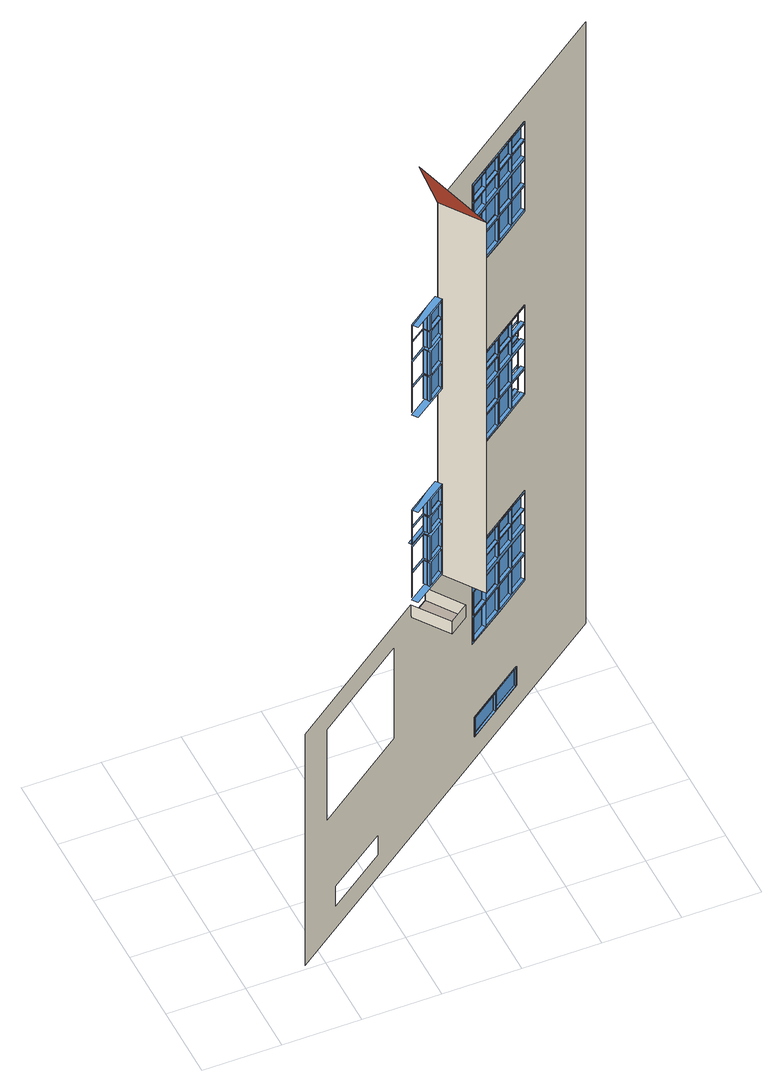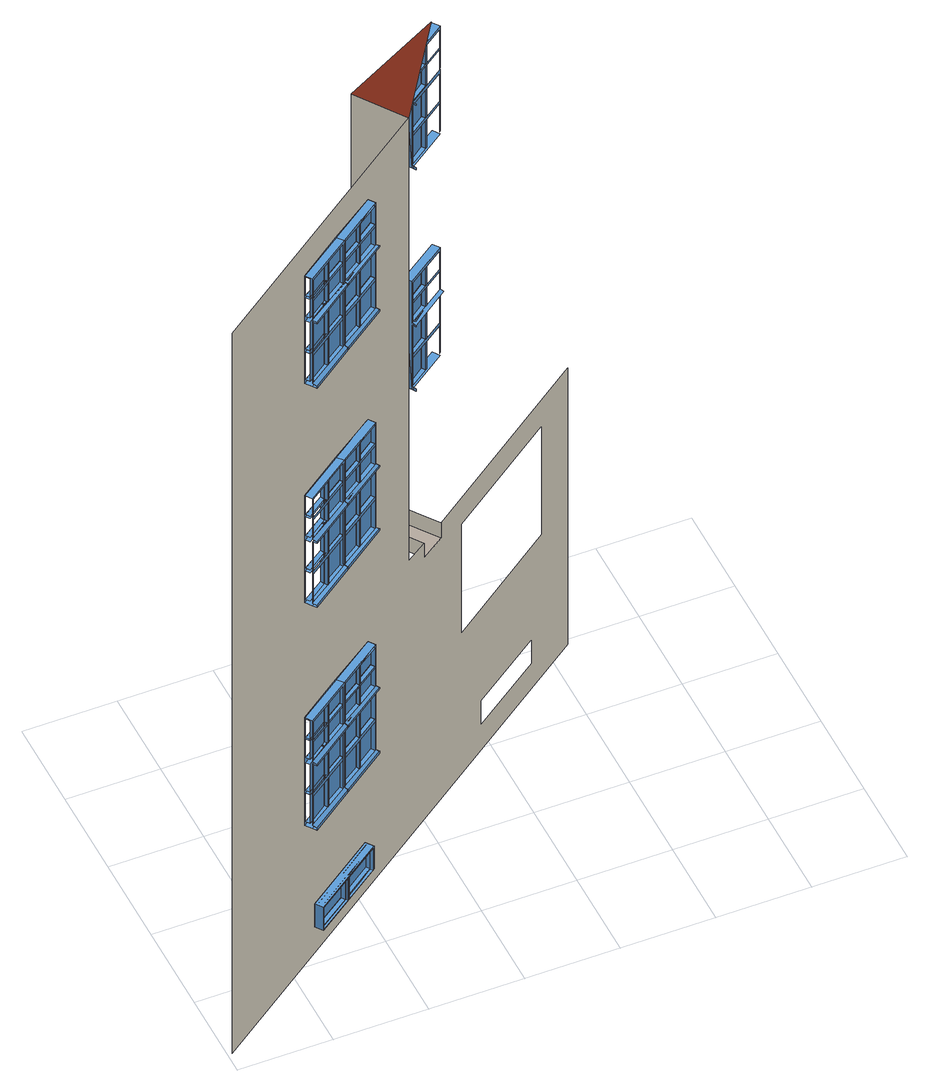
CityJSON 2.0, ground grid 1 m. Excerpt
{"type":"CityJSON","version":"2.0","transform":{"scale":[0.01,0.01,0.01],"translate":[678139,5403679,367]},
"CityObjects":{
"building1":{"type":"Building","attributes":{"measuredHeight":14.04},"geometry":[{"type":"MultiSurface","lod":"3","boundaries":[[[0,1,2,3,4,5,6,7]],[[8,9,10,11,12,13,14,15,16,17,18,19,20,21]],[[22,23,24,25,26,27,28,29,30,31,32,33,34,35]],[[0,1,36,37,4,5,38,39,40,41,42,43,44,45]],[[46,47,48,49,50,51,52,53,54,55,56,57,58,59]],[[35,34,60,61,29,28,62,63]],[[21,20,64,65,15,14,66,67]],[[59,58,68,69,53,52,70,71]],[[45,44,72,73,39,38,74,75]],[[31,61,60,32]],[[76,63,62,77]],[[78,67,66,79]],[[17,65,64,18]],[[55,69,68,56]],[[80,71,70,81]],[[7,75,74,6]],[[41,73,72,42]],[[64,82,83,18]],[[78,84,85,67]],[[76,86,87,63]],[[60,88,89,32]],[[72,90,91,42]],[[7,92,93,75]],[[80,94,95,71]],[[68,96,97,56]],[[98,87,63,62]],[[88,99,61,60]],[[86,100,77,76]],[[101,83,18,17]],[[84,102,79,78]],[[103,85,67,66]],[[82,104,65,64]],[[105,89,32,31]],[[106,95,71,70]],[[96,107,69,68]],[[94,108,81,80]],[[109,91,42,41]],[[92,110,6,7]],[[111,93,75,74]],[[90,112,73,72]],[[113,97,56,55]],[[31,105,99,61]],[[66,103,102,79]],[[17,101,104,65]],[[62,98,100,77]],[[55,113,107,69]],[[74,111,110,6]],[[41,109,112,73]],[[70,106,108,81]],[[105,89,88,99]],[[114,115,116,117]],[[82,85,103,104]],[[11,10,118,119]],[[101,83,82,104]],[[88,87,98,99]],[[113,97,96,107]],[[120,121,122,123]],[[90,93,111,112]],[[37,36,124,125]],[[109,91,90,112]],[[96,95,106,107]],[[100,98,87,86]],[[102,103,85,84]],[[108,106,95,94]],[[110,111,93,92]],[[126,89,88,127]],[[128,87,86,129]],[[130,83,82,131]],[[132,85,84,133]],[[134,97,96,135]],[[136,95,94,137]],[[138,91,90,139]],[[140,93,92,141]],[[142,100,98,143]],[[144,99,105,145]],[[146,104,101,147]],[[148,102,103,149]],[[150,108,106,151]],[[152,107,113,153]],[[154,112,109,155]],[[156,110,111,157]],[[61,99,158,29]],[[30,159,105,31]],[[28,160,98,62]],[[14,161,103,66]],[[79,102,162,13]],[[16,163,101,17]],[[65,104,164,15]],[[77,100,165,27]],[[69,107,166,53]],[[54,167,113,55]],[[52,168,106,70]],[[38,169,111,74]],[[6,110,170,5]],[[40,171,109,41]],[[73,112,172,39]],[[81,108,173,51]],[[158,159,105,99]],[[161,164,104,103]],[[165,160,98,100]],[[164,163,101,104]],[[162,161,103,102]],[[160,158,99,98]],[[166,167,113,107]],[[169,172,112,111]],[[173,168,106,108]],[[172,171,109,112]],[[170,169,111,110]],[[168,166,107,106]],[[174,165,100,142]],[[175,158,99,144]],[[176,164,104,146]],[[177,162,102,148]],[[178,173,108,150]],[[179,166,107,152]],[[180,172,112,154]],[[181,170,110,156]],[[145,105,159,182]],[[143,98,160,183]],[[149,103,161,184]],[[147,101,163,185]],[[153,113,167,186]],[[151,106,168,187]],[[157,111,169,188]],[[155,109,171,189]],[[117,26,190,191]],[[25,12,192,193]],[[123,50,194,195]],[[49,4,3,196]],[[15,164,163,16]],[[13,162,161,14]],[[161,164,15,14]],[[29,158,159,30]],[[160,158,29,28]],[[27,165,160,28]],[[39,172,171,40]],[[5,170,169,38]],[[169,172,39,38]],[[53,166,167,54]],[[168,166,53,52]],[[51,173,168,52]],[[119,117,191,190,26,25,193,192,12,11]],[[125,123,195,194,50,49,196,3,4,37]],[[182,159,158,175]],[[185,163,164,176]],[[183,160,165,174]],[[184,161,162,177]],[[186,167,166,179]],[[189,171,172,180]],[[187,168,173,178]],[[188,169,170,181]],[[119,114,117]],[[125,120,123]],[[197,198,199,200]],[[201,202,203,204,205,206,207,198,197,208,209],[210,211,212,213],[214,215,216,217],[218,219,220,221],[222,223,224,225],[226,227,228,229],[230,231,232,233]],[[198,207,234,199]],[[235,200,199,234]],[[207,206,235,234]],[[204,236,237]],[[205,204,237,238]],[[239,240,241,242,243,244,214]],[[244,243,245,246,247,248,217]],[[249,250,251,252,253,254,213]],[[254,253,255,256,257,258,212]],[[259,260,261,262,263,264,265]],[[264,263,266,267,268,269,270]],[[271,272,273,274]],[[275,276,277,278]],[[277,272,271,278]],[[279,280,281,282]],[[283,284,285,286]],[[285,280,279,286]],[[287,288,289,290]],[[291,292,293,294]],[[293,288,287,294]],[[295,296,297,298]],[[299,300,301,302]],[[301,296,295,302]],[[303,304,305,306]],[[307,308,309,310]],[[309,304,303,310]],[[311,312,313,314]],[[315,316,317,318]],[[317,312,311,318]],[[319,277,276,320]],[[321,273,272,322]],[[323,285,284,324]],[[325,281,280,326]],[[327,293,292,328]],[[329,289,288,330]],[[331,301,300,332]],[[333,297,296,334]],[[335,309,308,336]],[[337,305,304,338]],[[339,317,316,219]],[[340,313,312,341]],[[342,233,232,343]],[[344,345,346,347,348,349]],[[348,349,350,351]],[[352,353,354,355]],[[356,357,276,275]],[[278,277,358,359]],[[360,361,272,271]],[[362,363,284,283]],[[274,273,364,365]],[[286,285,366,367]],[[282,281,368,369]],[[370,371,280,279]],[[372,373,292,291]],[[294,293,374,375]],[[376,377,288,287]],[[378,379,300,299]],[[290,289,380,381]],[[302,301,382,383]],[[298,297,384,385]],[[386,387,296,295]],[[388,389,308,307]],[[310,309,390,391]],[[392,393,304,303]],[[394,395,316,315]],[[306,305,396,397]],[[318,317,398,399]],[[314,313,400,401]],[[402,403,312,311]],[[285,280,371,366]],[[277,272,361,358]],[[276,277,358,357]],[[272,273,364,361]],[[280,281,368,371]],[[284,285,366,363]],[[301,296,387,382]],[[293,288,377,374]],[[292,293,374,373]],[[288,289,380,377]],[[296,297,384,387]],[[300,301,382,379]],[[317,312,403,398]],[[309,304,393,390]],[[308,309,390,389]],[[304,305,396,393]],[[312,313,400,403]],[[316,317,398,395]],[[404,364,273,321]],[[320,276,357,405]],[[322,272,361,406]],[[407,358,277,319]],[[408,366,285,323]],[[324,284,363,409]],[[410,368,281,325]],[[326,280,371,411]],[[412,380,289,329]],[[328,292,373,413]],[[330,288,377,414]],[[415,374,293,327]],[[416,382,301,331]],[[332,300,379,417]],[[418,384,297,333]],[[334,296,387,419]],[[420,396,305,337]],[[336,308,389,421]],[[338,304,393,422]],[[423,390,309,335]],[[424,398,317,339]],[[219,316,395,425]],[[426,400,313,340]],[[341,312,403,427]],[[428,429,246,247]],[[430,431,241,242]],[[432,433,256,257]],[[434,435,251,252]],[[436,437,267,268]],[[438,439,261,262]],[[440,428,247,248]],[[441,430,242,243]],[[442,432,257,258]],[[443,434,252,253]],[[444,436,268,269]],[[445,438,262,263]],[[429,446,447,448,365,274,245,246]],[[431,449,450,451,369,282,240,241]],[[433,452,453,454,381,290,255,256]],[[435,455,456,457,385,298,250,251]],[[437,458,459,460,397,306,266,267]],[[439,461,462,463,401,314,260,261]],[[347,346,464,465]],[[466,467,345,344]],[[365,364,361,360]],[[359,358,357,356]],[[369,368,371,370]],[[367,366,363,362]],[[381,380,377,376]],[[375,374,373,372]],[[385,384,387,386]],[[383,382,379,378]],[[397,396,393,392]],[[391,390,389,388]],[[401,400,403,402]],[[399,398,395,394]],[[344,349,468,469,348,347,465,466]],[[245,243,441,446,447,470,471,472,473,356,275,278,271,274]],[[474,449,450,475,476,477,478,362,283,286,279,282,240,239]],[[255,253,443,452,453,479,480,481,482,372,291,294,287,290]],[[483,455,456,484,485,486,487,378,299,302,295,298,250,249]],[[266,263,445,458,459,488,489,490,491,388,307,310,303,306]],[[492,461,462,493,494,495,496,394,315,318,311,314,260,259]],[[271,278,359,497,471,470,498,360]],[[279,286,367,499,476,475,500,370]],[[287,294,375,501,480,479,502,376]],[[295,302,383,503,485,484,504,386]],[[303,310,391,505,489,488,506,392]],[[311,318,399,507,494,493,508,402]],[[473,497,359,356]],[[478,499,367,362]],[[482,501,375,372]],[[487,503,383,378]],[[491,505,391,388]],[[496,507,399,394]],[[365,360,498,448]],[[369,370,500,451]],[[381,376,502,454]],[[385,386,504,457]],[[397,392,506,460]],[[401,402,508,463]],[[468,509,350,349]],[[469,348,351,510]],[[511,357,356,473]],[[512,361,360,498]],[[513,363,362,478]],[[514,371,370,500]],[[515,373,372,482]],[[516,377,376,502]],[[517,379,378,487]],[[518,387,386,504]],[[519,389,388,491]],[[520,393,392,506]],[[521,395,394,496]],[[522,403,402,508]],[[358,523,497,359]],[[364,524,448,365]],[[368,525,451,369]],[[366,526,499,367]],[[374,527,501,375]],[[380,528,454,381]],[[384,529,457,385]],[[382,530,503,383]],[[390,531,505,391]],[[396,532,460,397]],[[400,533,463,401]],[[398,534,507,399]],[[248,440,535,217]],[[474,239,214,536]],[[258,442,537,212]],[[483,249,213,538]],[[269,444,539,270]],[[492,259,265,540]],[[405,357,358,407]],[[406,361,364,404]],[[409,363,366,408]],[[411,371,368,410]],[[413,373,374,415]],[[414,377,380,412]],[[417,379,382,416]],[[419,387,384,418]],[[421,389,390,423]],[[422,393,396,420]],[[425,395,398,424]],[[427,403,400,426]],[[358,361,512,523]],[[511,357,358,523]],[[524,512,361,364]],[[525,514,371,368]],[[366,371,514,526]],[[513,363,366,526]],[[374,377,516,527]],[[515,373,374,527]],[[528,516,377,380]],[[529,518,387,384]],[[382,387,518,530]],[[517,379,382,530]],[[390,393,520,531]],[[519,389,390,531]],[[532,520,393,396]],[[533,522,403,400]],[[398,403,522,534]],[[521,395,398,534]],[[509,510,351,350]],[[498,512,524,448]],[[473,511,523,497]],[[478,513,526,499]],[[500,514,525,451]],[[502,516,528,454]],[[482,515,527,501]],[[487,517,530,503]],[[504,518,529,457]],[[506,520,532,460]],[[491,519,531,505]],[[496,521,534,507]],[[508,522,533,463]],[[354,353,541,542],[510,351,350,509]],[[355,354,542,543]],[[544,541,353,352]],[[545,523,511,546]],[[547,524,512,548]],[[549,526,513,550]],[[551,525,514,552]],[[553,527,515,554]],[[555,528,516,556]],[[557,530,517,558]],[[559,529,518,560]],[[561,531,519,562]],[[563,532,520,564]],[[565,534,521,566]],[[567,533,522,568]],[[499,526,569,476]],[[448,524,570,447]],[[497,523,571,471]],[[472,572,511,473]],[[470,573,512,498]],[[475,574,514,500]],[[451,525,575,450]],[[477,576,513,478]],[[503,530,577,485]],[[454,528,578,453]],[[501,527,579,480]],[[481,580,515,482]],[[479,581,516,502]],[[484,582,518,504]],[[457,529,583,456]],[[486,584,517,487]],[[507,534,585,494]],[[460,532,586,459]],[[505,531,587,489]],[[490,588,519,491]],[[488,589,520,506]],[[493,590,522,508]],[[463,533,591,462]],[[495,592,521,496]],[[573,571,523,512]],[[571,572,511,523]],[[570,573,512,524]],[[574,569,526,514]],[[569,576,513,526]],[[575,574,514,525]],[[581,579,527,516]],[[579,580,515,527]],[[578,581,516,528]],[[582,577,530,518]],[[577,584,517,530]],[[583,582,518,529]],[[589,587,531,520]],[[587,588,519,531]],[[586,589,520,532]],[[590,585,534,522]],[[585,592,521,534]],[[591,590,522,533]],[[550,513,576,593]],[[546,511,572,594]],[[595,570,524,547]],[[548,512,573,596]],[[597,571,523,545]],[[552,514,574,598]],[[599,575,525,551]],[[600,569,526,549]],[[558,517,584,601]],[[554,515,580,602]],[[603,578,528,555]],[[556,516,581,604]],[[605,579,527,553]],[[560,518,582,606]],[[607,583,529,559]],[[608,577,530,557]],[[566,521,592,609]],[[562,519,588,610]],[[611,586,532,563]],[[564,520,589,612]],[[613,587,531,561]],[[568,522,590,614]],[[615,591,533,567]],[[616,585,534,565]],[[617,342,343,618],[345,467,619,620,621,622,464,346]],[[464,467,466,465]],[[469,510,509,468]],[[622,619,467,464]],[[619,622,623,624]],[[231,618,343,232]],[[233,342,617,230]],[[543,542,541,544]],[[230,233,232,231],[625,626,627,544,352,355,543,628]],[[216,215,536,214,244,217,535],[629,630,631,632],[633,634,635,636],[637,638,639,640],[641,642,643,644],[404,321,322,406],[319,320,405,407],[594,597,545,546],[596,595,547,548],[593,600,549,550],[551,552,598,599],[325,326,411,410],[409,408,323,324],[645,646,647,648],[649,650,651,652],[653,654,655,656],[657,658,659,660]],[[211,210,538,213,254,212,537],[661,662,663,664],[665,666,667,668],[669,670,671,672],[673,674,675,676],[412,329,330,414],[327,328,413,415],[602,605,553,554],[604,603,555,556],[601,608,557,558],[559,560,606,607],[333,334,419,418],[417,416,331,332],[677,678,679,680],[681,682,683,684],[685,686,687,688],[689,690,691,692]],[[221,693,540,265,264,270,539],[694,695,696,697],[698,699,700,701],[702,703,704,705],[706,707,708,709],[420,337,338,422],[335,336,421,423],[610,613,561,562],[612,611,563,564],[609,616,565,566],[567,568,614,615],[340,341,427,426],[425,424,339,219],[710,711,712,713],[714,715,716,717],[718,719,720,721],[722,723,724,725]],[[628,543,544,627]],[[627,726,727,628]],[[728,729,730,731]],[[471,571,572,472]],[[447,570,573,470]],[[573,571,471,470]],[[476,569,576,477]],[[450,575,574,475]],[[574,569,476,475]],[[480,579,580,481]],[[453,578,581,479]],[[581,579,480,479]],[[485,577,584,486]],[[456,583,582,484]],[[582,577,485,484]],[[489,587,588,490]],[[459,586,589,488]],[[589,587,489,488]],[[494,585,592,495]],[[462,591,590,493]],[[590,585,494,493]],[[440,446,429,428]],[[441,449,431,430]],[[442,452,433,432]],[[443,455,435,434]],[[444,458,437,436]],[[445,461,439,438]],[[598,574,575,599]],[[596,573,570,595]],[[594,572,571,597]],[[593,576,569,600]],[[606,582,583,607]],[[604,581,578,603]],[[602,580,579,605]],[[601,584,577,608]],[[614,590,591,615]],[[612,589,586,611]],[[610,588,587,613]],[[609,592,585,616]],[[732,733,734,735]],[[736,733,732,737]],[[738,739,736,737]],[[740,741,742,743]],[[744,745,746,747]],[[746,741,740,747]],[[748,749,750,751]],[[752,749,748,753]],[[754,755,752,753]],[[756,757,758,759]],[[760,761,762,763]],[[762,757,756,763]],[[764,765,766,767]],[[768,765,764,769]],[[770,771,768,769]],[[772,773,774,775]],[[776,777,778,779]],[[778,773,772,779]],[[637,736,739,638]],[[642,734,733,643]],[[649,742,741,650]],[[647,746,745,648]],[[669,752,755,670]],[[674,750,749,675]],[[681,758,757,682]],[[679,762,761,680]],[[702,768,771,703]],[[707,766,765,708]],[[714,774,773,715]],[[712,778,777,713]],[[780,781,739,738]],[[782,783,733,732]],[[784,785,745,744]],[[786,787,741,740]],[[788,789,755,754]],[[790,791,749,748]],[[792,793,761,760]],[[794,795,757,756]],[[796,797,771,770]],[[798,799,765,764]],[[800,801,777,776]],[[802,803,773,772]],[[737,736,804,805]],[[735,734,806,807]],[[747,746,808,809]],[[743,742,810,811]],[[753,752,812,813]],[[751,750,814,815]],[[763,762,816,817]],[[759,758,818,819]],[[769,768,820,821]],[[767,766,822,823]],[[779,778,824,825]],[[775,774,826,827]],[[828,620,619,624]],[[623,622,621,829]],[[739,736,804,781]],[[736,733,783,804]],[[733,734,806,783]],[[746,741,787,808]],[[741,742,810,787]],[[745,746,808,785]],[[755,752,812,789]],[[752,749,791,812]],[[749,750,814,791]],[[762,757,795,816]],[[757,758,818,795]],[[761,762,816,793]],[[771,768,820,797]],[[768,765,799,820]],[[765,766,822,799]],[[778,773,803,824]],[[773,774,826,803]],[[777,778,824,801]],[[829,828,624,623],[830,831,728,731]],[[638,739,781,639]],[[643,733,783,644]],[[648,745,785,645]],[[650,741,787,651]],[[670,755,789,671]],[[675,749,791,676]],[[680,761,793,677]],[[682,757,795,683]],[[703,771,797,704]],[[708,765,799,709]],[[713,777,801,710]],[[715,773,803,716]],[[641,806,734,642]],[[640,804,736,637]],[[646,808,746,647]],[[652,810,742,649]],[[673,814,750,674]],[[672,812,752,669]],[[678,816,762,679]],[[684,818,758,681]],[[706,822,766,707]],[[705,820,768,702]],[[711,824,778,712]],[[717,826,774,714]],[[832,830,731,730]],[[831,833,729,728]],[[726,834,835,727],[833,729,730,832]],[[729,730,832,833]],[[626,834,726,627]],[[628,727,835,625]],[[836,429,428,837]],[[838,431,430,839]],[[840,433,432,841]],[[842,435,434,843]],[[844,437,436,845]],[[846,439,438,847]],[[839,430,441,848]],[[837,428,440,849]],[[843,434,443,850]],[[841,432,442,851]],[[847,438,445,852]],[[845,436,444,853]],[[735,446,429,836,854,855,856,807]],[[743,449,431,838,857,858,859,811]],[[751,452,433,840,860,861,862,815]],[[759,455,435,842,863,864,865,819]],[[767,458,437,844,866,867,868,823]],[[775,461,439,846,869,870,871,827]],[[807,806,783,782]],[[805,804,781,780]],[[811,810,787,786]],[[809,808,785,784]],[[815,814,791,790]],[[813,812,789,788]],[[819,818,795,794]],[[817,816,793,792]],[[823,822,799,798]],[[821,820,797,796]],[[827,826,803,802]],[[825,824,801,800]],[[807,782,872,856]],[[873,874,805,780]],[[811,786,875,859]],[[876,877,809,784]],[[815,790,878,862]],[[879,880,813,788]],[[819,794,881,865]],[[882,883,817,792]],[[823,798,884,868]],[[885,886,821,796]],[[827,802,887,871]],[[888,889,825,800]],[[732,737,805,874,890,891,872,782]],[[740,747,809,877,892,893,875,786]],[[748,753,813,880,894,895,878,790]],[[756,763,817,883,896,897,881,794]],[[764,769,821,886,898,899,884,798]],[[772,779,825,889,900,901,887,802]],[[735,446,441,848,854,855,891,890,902,873,780,738,737,732]],[[743,449,474,903,857,858,893,892,904,876,784,744,747,740]],[[751,452,443,850,860,861,895,894,905,879,788,754,753,748]],[[759,455,483,906,863,864,897,896,907,882,792,760,763,756]],[[767,458,445,852,866,867,899,898,908,885,796,770,769,764]],[[775,461,492,909,869,870,901,900,910,888,800,776,779,772]],[[911,781,780,873]],[[804,912,874,805]],[[806,913,856,807]],[[914,783,782,872]],[[915,785,784,876]],[[810,916,859,811]],[[917,787,786,875]],[[808,918,877,809]],[[919,789,788,879]],[[812,920,880,813]],[[814,921,862,815]],[[922,791,790,878]],[[923,793,792,882]],[[818,924,865,819]],[[925,795,794,881]],[[816,926,883,817]],[[927,797,796,885]],[[820,928,886,821]],[[822,929,868,823]],[[930,799,798,884]],[[931,801,800,888]],[[826,932,871,827]],[[933,803,802,887]],[[824,934,889,825]],[[639,781,804,640]],[[644,783,806,641]],[[645,785,808,646]],[[651,787,810,652]],[[671,789,812,672]],[[676,791,814,673]],[[677,793,816,678]],[[683,795,818,684]],[[704,797,820,705]],[[709,799,822,706]],[[710,801,824,711]],[[716,803,826,717]],[[913,914,783,806]],[[916,917,787,810]],[[921,922,791,814]],[[924,925,795,818]],[[929,930,799,822]],[[932,933,803,826]],[[804,783,914,912]],[[911,781,804,912]],[[216,535,440,849]],[[808,787,917,918]],[[903,474,536,215]],[[915,785,808,918]],[[812,791,922,920]],[[919,789,812,920]],[[211,537,442,851]],[[816,795,925,926]],[[906,483,538,210]],[[923,793,816,926]],[[820,799,930,928]],[[927,797,820,928]],[[221,539,444,853]],[[824,803,933,934]],[[909,492,540,693]],[[931,801,824,934]],[[872,914,913,856]],[[873,911,912,874]],[[875,917,916,859]],[[876,915,918,877]],[[878,922,921,862]],[[879,919,920,880]],[[881,925,924,865]],[[882,923,926,883]],[[884,930,929,868]],[[885,927,928,886]],[[887,933,932,871]],[[888,931,934,889]],[[635,912,911,636]],[[631,913,914,632]],[[659,918,915,660]],[[653,916,917,654]],[[667,920,919,668]],[[663,921,922,664]],[[691,926,923,692]],[[685,924,925,686]],[[700,928,927,701]],[[696,929,930,697]],[[724,934,931,725]],[[718,932,933,719]],[[833,831,830,832]],[[625,835,834,626]],[[618,231,230,617]],[[935,936,912,914]],[[936,937,911,912]],[[938,939,918,917]],[[940,935,914,913]],[[939,941,915,918]],[[942,938,917,916]],[[943,944,920,922]],[[944,945,919,920]],[[946,947,926,925]],[[948,943,922,921]],[[947,949,923,926]],[[950,946,925,924]],[[636,911,937,633]],[[634,936,912,635]],[[632,914,935,629]],[[630,940,913,631]],[[660,915,941,657]],[[656,942,916,653]],[[654,917,938,655]],[[658,939,918,659]],[[668,919,945,665]],[[666,944,920,667]],[[664,922,943,661]],[[662,948,921,663]],[[692,923,949,689]],[[688,950,924,685]],[[686,925,946,687]],[[690,947,926,691]],[[701,927,951,698]],[[699,952,928,700]],[[697,930,953,694]],[[695,954,929,696]],[[725,931,955,722]],[[721,956,932,718]],[[719,933,957,720]],[[723,958,934,724]]],"semantics":{"surfaces":[{"type":"Window","frameMaterialClass":"Wood","frameMaterialName":"PaintedWood","frameMaterialUncertainty":"0.3","paneMaterialClass":"Glass","_cityeditor_layer":"Unclassified.LoD3"},{"type":"WallSurface","klumMaterialClass":"Plaster","klumMaterialIndex":"I202","materialUncertainty":"0.3"},{"type":"OuterCeilingSurface","klumMaterialClass":"Plaster","klumMaterialIndex":"I202","materialUncertainty":"0.3"},{"type":"RoofSurface","klumMaterialClass":"Ceramic","klumMaterialIndex":"D201","materialUncertainty":"0.3"}],"values":[0,0,0,0,0,0,0,0,0,0,0,0,0,0,0,0,0,0,0,0,0,0,0,0,0,0,0,0,0,0,0,0,0,0,0,0,0,0,0,0,0,0,0,0,0,0,0,0,0,0,0,0,0,0,0,0,0,0,0,0,0,0,0,0,0,0,0,0,0,0,0,0,0,0,0,0,0,0,0,0,0,0,0,0,0,0,0,0,0,0,0,0,0,0,0,0,0,0,0,0,0,0,0,0,0,0,0,0,0,0,0,0,0,0,0,0,0,0,0,0,0,0,0,0,0,0,0,0,0,0,0,0,0,0,0,0,0,0,0,0,0,0,0,0,0,0,0,0,0,0,0,0,0,1,1,2,1,1,3,1,0,0,0,0,0,0,0,0,0,0,0,0,0,0,0,0,0,0,0,0,0,0,0,0,0,0,0,0,0,0,0,0,0,0,0,0,0,0,0,0,0,0,0,0,0,0,0,0,0,0,0,0,0,0,0,0,0,0,0,0,0,0,0,0,0,0,0,0,0,0,0,0,0,0,0,0,0,0,0,0,0,0,0,0,0,0,0,0,0,0,0,0,0,0,0,0,0,0,0,0,0,0,0,0,0,0,0,0,0,0,0,0,0,0,0,0,0,0,0,0,0,0,0,0,0,0,0,0,0,0,0,0,0,0,0,0,0,0,0,0,0,0,0,0,0,0,0,0,0,0,0,0,0,0,0,0,0,0,0,0,0,0,0,0,0,0,0,0,0,0,0,0,0,0,0,0,0,0,0,0,0,0,0,0,0,0,0,0,0,0,0,0,0,0,0,0,0,0,0,0,0,0,0,0,0,0,0,0,0,0,0,0,0,0,0,0,0,0,0,0,0,0,0,0,0,0,0,0,0,0,0,0,0,0,0,0,0,0,0,0,0,0,0,0,0,0,0,0,0,0,0,0,0,0,0,0,0,0,0,0,0,0,0,0,0,0,0,0,0,0,0,0,0,0,0,0,0,0,0,0,0,0,0,0,0,0,0,0,0,0,0,0,0,0,0,0,0,0,0,0,0,0,0,0,0,0,0,0,0,0,0,0,0,0,0,0,0,0,0,0,0,0,0,0,0,0,0,0,0,0,0,0,0,0,0,0,0,0,0,0,0,0,0,0,0,0,0,0,0,0,0,0,0,0,0,0,0,0,0,0,0,0,0,0,0,0,0,0,0,0,0,0,0,0,0,0,0,0,0,0,0,0,0,0,0,0,0,0,0,0,0,0,0,0,0,0,0,0,0,0,0,0,0,0,0,0,0,0,0,0,0,0,0,0,0,0,0,0,0,0,0,0,0,0,0,0,0,0,0,0,0,0,0,0,0,0,0,0,0,0,0,0,0,0,0,0,0,0,0,0,0,0,0,0,0,0,0,0,0,0,0,0,0,0,0,0,0,0,0,0,0,0,0,0,0,0,0,0,0,0,0,0,0,0,0,0,0,0,0,0,0,0,0,0,0,0,0,0,0,0,0,0,0,0,0,0,0,0,0,0,0,0,0,0,0,0,0,0,0,0,0,0,0,0,0,0,0,0,0,0,0,0,0,0,0,0,0,0,0,0,0,0,0,0,0,0,0,0,0,0,0,0,0,0,0,0,0,0,0,0,0,0,0,0,0,0,0,0,0,0,0,0,0,0,0,0,0,0,0,0,0,0,0,0,0,0,0,0,0,0,0,0,0,0,0,0,0,0,0,0,0,0,0,0,0,0,0,0,0,0,0,0,0,0,0,0,0,0,0,0,0,0,0,0,0,0,0,0,0,0,0,0,0,0,0,0,0,0,0,0,0,0,0,0,0,0,0,0,0,0,0,0]}}]}
},
"vertices":[
[230,48,606],[229,47,606],[227,51,606],[270,82,606],[272,78,606],[271,77,606],[251,63,606],[250,62,606],[230,48,904],[229,47,904],[229,47,960],[272,78,960],[272,78,904],[271,77,904],[271,77,930],[271,77,932],[271,77,957],[251,63,957],[250,62,957],[230,48,957],[230,48,932],[230,48,930],[230,48,819],[229,47,819],[229,47,902],[272,78,902],[272,78,819],[271,77,819],[271,77,857],[271,77,860],[271,77,898],[251,63,898],[250,62,898],[230,48,898],[230,48,860],[230,48,857],[229,47,662],[272,78,662],[271,77,631],[271,77,634],[271,77,659],[251,63,659],[250,62,659],[230,48,659],[230,48,634],[230,48,631],[230,48,521],[229,47,521],[229,47,604],[272,78,604],[272,78,521],[271,77,521],[271,77,558],[271,77,562],[271,77,600],[251,63,600],[250,62,600],[230,48,600],[230,48,562],[230,48,558],[250,62,860],[251,63,860],[251,63,857],[250,62,857],[250,62,932],[251,63,932],[251,63,930],[250,62,930],[250,62,562],[251,63,562],[251,63,558],[250,62,558],[250,62,634],[251,63,634],[251,63,631],[250,62,631],[250,62,819],[251,63,819],[250,62,904],[251,63,904],[250,62,521],[251,63,521],[253,58,932],[253,58,957],[253,58,904],[253,58,930],[253,58,819],[253,58,857],[253,58,860],[253,58,898],[253,58,634],[253,58,659],[253,58,606],[253,58,631],[253,58,521],[253,58,558],[253,58,562],[253,58,600],[254,59,857],[254,59,860],[254,59,819],[254,59,957],[254,59,904],[254,59,930],[254,59,932],[254,59,898],[254,59,558],[254,59,562],[254,59,521],[254,59,659],[254,59,606],[254,59,631],[254,59,634],[254,59,600],[278,71,815],[234,40,815],[229,47,815],[272,78,815],[234,40,960],[278,71,960],[278,71,517],[234,40,517],[229,47,517],[272,78,517],[234,40,662],[278,71,662],[255,55,898],[255,55,860],[255,55,857],[255,55,819],[255,55,957],[255,55,932],[255,55,930],[255,55,904],[255,55,600],[255,55,562],[255,55,558],[255,55,521],[255,55,659],[255,55,634],[255,55,631],[255,55,606],[257,56,819],[257,56,857],[257,56,860],[257,56,898],[257,56,932],[257,56,957],[257,56,904],[257,56,930],[257,56,521],[257,56,558],[257,56,562],[257,56,600],[257,56,634],[257,56,659],[257,56,606],[257,56,631],[274,74,860],[274,74,898],[274,74,857],[274,74,930],[274,74,904],[274,74,957],[274,74,932],[274,74,819],[274,74,562],[274,74,600],[274,74,558],[274,74,631],[274,74,606],[274,74,659],[274,74,634],[274,74,521],[276,70,819],[276,70,860],[276,70,932],[276,70,904],[276,70,521],[276,70,562],[276,70,634],[276,70,606],[276,70,898],[276,70,857],[276,70,930],[276,70,957],[276,70,600],[276,70,558],[276,70,631],[276,70,659],[270,82,818],[270,82,815],[270,82,904],[270,82,902],[270,82,520],[270,82,517],[270,82,604],[273,147,400],[273,147,380],[305,103,380],[305,103,400],[77,6,28],[595,377,28],[595,377,997],[322,181,997],[322,181,400],[299,165,400],[299,165,380],[77,6,400],[77,6,380],[483,297,361],[483,297,216],[386,228,216],[386,228,361],[386,228,956],[483,297,956],[483,297,811],[386,228,811],[388,228,516],[388,228,658],[483,297,658],[483,297,516],[211,102,63],[134,47,63],[134,47,94],[211,102,94],[241,124,364],[241,124,219],[118,35,219],[118,35,364],[468,286,94],[468,286,63],[390,230,63],[390,230,94],[330,121,380],[330,121,400],[288,157,1090],[359,129,997],[359,129,400],[381,235,956],[381,235,900],[378,238,900],[378,238,898],[381,235,898],[386,228,898],[381,235,815],[378,238,814],[378,238,811],[381,235,811],[381,235,361],[381,235,306],[378,238,305],[378,238,303],[381,235,303],[386,228,303],[381,235,220],[378,238,219],[378,238,216],[381,235,216],[381,235,660],[381,235,605],[378,238,604],[378,238,602],[381,235,602],[386,228,602],[386,228,660],[381,235,519],[378,238,519],[378,238,516],[381,235,516],[386,228,516],[382,236,852],[385,232,852],[385,232,815],[382,236,815],[382,236,894],[385,232,894],[385,232,856],[382,236,856],[382,236,925],[385,232,925],[385,232,900],[382,236,900],[382,236,953],[385,232,953],[385,232,928],[382,236,928],[382,236,258],[385,232,258],[385,232,220],[382,236,220],[382,236,299],[385,232,299],[385,232,262],[382,236,262],[382,236,331],[385,232,331],[385,232,306],[382,236,306],[382,236,358],[385,232,358],[385,232,333],[382,236,333],[382,236,557],[385,232,557],[385,232,519],[382,236,519],[382,236,599],[385,232,599],[385,232,561],[382,236,561],[382,236,630],[385,232,630],[385,232,605],[382,236,605],[382,236,658],[385,232,658],[385,232,633],[382,236,633],[388,228,856],[388,228,894],[388,228,815],[388,228,852],[388,228,928],[388,228,953],[388,228,900],[388,228,925],[388,228,262],[388,228,299],[388,228,220],[388,228,258],[388,228,333],[388,228,358],[388,228,306],[388,228,331],[388,228,561],[388,228,599],[388,228,519],[388,228,557],[388,228,633],[388,228,605],[388,228,630],[384,238,94],[384,238,63],[388,238,93],[386,240,93],[386,240,64],[388,238,64],[388,238,65],[388,238,91],[391,234,91],[391,234,65],[391,231,64],[390,233,64],[390,233,93],[391,231,93],[405,252,894],[407,248,894],[407,248,856],[405,252,856],[405,252,852],[407,248,852],[405,252,953],[407,248,953],[407,248,815],[405,252,815],[407,248,928],[405,252,928],[407,248,900],[405,252,900],[405,252,925],[407,248,925],[405,252,299],[407,248,299],[407,248,262],[405,252,262],[405,252,258],[407,248,258],[405,252,358],[407,248,358],[407,248,220],[405,252,220],[407,248,333],[405,252,333],[407,248,306],[405,252,306],[405,252,331],[407,248,331],[405,252,599],[407,248,599],[407,248,561],[405,252,561],[405,252,557],[407,248,557],[405,252,658],[407,248,658],[407,248,519],[405,252,519],[407,248,633],[405,252,633],[407,248,605],[405,252,605],[405,252,630],[407,248,630],[410,244,815],[410,244,894],[410,244,852],[410,244,856],[410,244,928],[410,244,953],[410,244,900],[410,244,925],[410,244,220],[410,244,299],[410,244,258],[410,244,262],[410,244,333],[410,244,358],[410,244,306],[410,244,331],[410,244,519],[410,244,599],[410,244,557],[410,244,561],[410,244,633],[410,244,658],[410,244,605],[410,244,630],[427,273,811],[427,273,814],[427,273,898],[427,273,900],[427,273,216],[427,273,219],[427,273,303],[427,273,305],[427,273,516],[427,273,519],[427,273,602],[427,273,604],[429,269,811],[429,269,898],[429,269,216],[429,269,303],[429,269,516],[429,269,602],[429,269,815],[428,268,815],[406,253,815],[429,269,900],[428,268,900],[406,253,900],[429,269,220],[428,268,220],[406,253,220],[429,269,306],[428,268,306],[406,253,306],[429,269,519],[428,268,519],[406,253,519],[429,269,605],[428,268,605],[406,253,605],[423,266,64],[424,264,64],[424,264,93],[423,266,93],[423,263,91],[423,263,65],[428,268,852],[428,268,856],[428,268,894],[406,253,894],[429,269,956],[428,268,925],[428,268,928],[428,268,953],[406,253,953],[428,268,258],[428,268,262],[428,268,299],[406,253,299],[429,269,361],[428,268,331],[428,268,333],[428,268,358],[406,253,358],[428,268,557],[428,268,561],[428,268,599],[406,253,599],[429,269,660],[428,268,630],[428,268,633],[428,268,658],[406,253,658],[406,253,856],[406,253,852],[406,253,928],[406,253,925],[406,253,262],[406,253,258],[406,253,333],[406,253,331],[406,253,561],[406,253,557],[406,253,633],[406,253,630],[426,259,91],[426,259,65],[408,249,894],[408,249,852],[408,249,953],[408,249,925],[408,249,299],[408,249,258],[408,249,358],[408,249,331],[408,249,599],[408,249,557],[408,249,658],[408,249,630],[408,249,856],[408,249,815],[408,249,900],[408,249,928],[408,249,262],[408,249,220],[408,249,306],[408,249,333],[408,249,561],[408,249,519],[408,249,605],[408,249,633],[435,262,811],[435,262,956],[435,262,216],[435,262,361],[435,262,516],[435,262,660],[427,260,64],[427,260,93],[429,258,93],[429,258,64],[411,245,856],[411,245,894],[411,245,815],[411,245,852],[411,245,928],[411,245,953],[411,245,900],[411,245,925],[411,245,262],[411,245,299],[411,245,220],[411,245,258],[411,245,333],[411,245,358],[411,245,306],[411,245,331],[411,245,561],[411,245,599],[411,245,519],[411,245,557],[411,245,633],[411,245,658],[411,245,605],[411,245,630],[431,265,928],[431,265,815],[431,265,856],[431,265,894],[431,265,852],[431,265,925],[431,265,900],[431,265,953],[431,265,333],[431,265,220],[431,265,262],[431,265,299],[431,265,258],[431,265,331],[431,265,306],[431,265,358],[431,265,633],[431,265,519],[431,265,561],[431,265,599],[431,265,557],[431,265,630],[431,265,605],[431,265,658],[433,261,953],[433,261,894],[433,261,815],[433,261,852],[433,261,856],[433,261,925],[433,261,900],[433,261,928],[433,261,358],[433,261,299],[433,261,220],[433,261,258],[433,261,262],[433,261,331],[433,261,306],[433,261,333],[433,261,658],[433,261,599],[433,261,519],[433,261,557],[433,261,561],[433,261,630],[433,261,605],[433,261,633],[462,294,94],[462,294,63],[424,267,93],[461,293,93],[461,293,64],[424,267,64],[426,265,64],[426,265,93],[466,285,93],[466,285,64],[430,259,64],[430,259,93],[482,296,852],[482,296,815],[459,280,815],[459,280,852],[482,296,894],[482,296,856],[459,280,856],[459,280,894],[436,263,856],[436,263,894],[458,279,894],[458,279,856],[458,279,815],[436,263,815],[436,263,852],[458,279,852],[458,279,953],[458,279,928],[436,263,928],[436,263,953],[436,263,900],[436,263,925],[458,279,925],[458,279,900],[459,280,900],[459,280,925],[482,296,925],[482,296,900],[482,296,953],[482,296,928],[459,280,928],[459,280,953],[482,296,258],[482,296,220],[459,280,220],[459,280,258],[482,296,299],[482,296,262],[459,280,262],[459,280,299],[436,263,262],[436,263,299],[458,279,299],[458,279,262],[458,279,220],[436,263,220],[436,263,258],[458,279,258],[458,279,358],[458,279,333],[436,263,333],[436,263,358],[436,263,306],[436,263,331],[458,279,331],[458,279,306],[459,280,306],[459,280,331],[482,296,331],[482,296,306],[482,296,358],[482,296,333],[459,280,333],[459,280,358],[483,297,660],[482,296,557],[482,296,519],[459,280,519],[459,280,557],[482,296,599],[482,296,561],[459,280,561],[459,280,599],[436,263,561],[436,263,599],[458,279,599],[458,279,561],[458,279,519],[436,263,519],[436,263,557],[458,279,557],[458,279,658],[458,279,633],[436,263,633],[436,263,658],[436,263,605],[436,263,630],[458,279,630],[458,279,605],[459,280,605],[459,280,630],[482,296,630],[482,296,605],[482,296,658],[482,296,633],[459,280,633],[459,280,658],[428,261,64],[428,261,93],[427,266,65],[430,262,65],[430,262,91],[427,266,91],[431,270,852],[433,267,852],[433,267,815],[431,270,815],[433,267,856],[431,270,856],[431,270,894],[433,267,894],[431,270,925],[433,267,925],[433,267,900],[431,270,900],[431,270,953],[433,267,953],[433,267,928],[431,270,928],[431,270,258],[433,267,258],[433,267,220],[431,270,220],[433,267,262],[431,270,262],[431,270,299],[433,267,299],[431,270,331],[433,267,331],[433,267,306],[431,270,306],[431,270,358],[433,267,358],[433,267,333],[431,270,333],[431,270,557],[433,267,557],[433,267,519],[431,270,519],[433,267,561],[431,270,561],[431,270,599],[433,267,599],[431,270,630],[433,267,630],[433,267,605],[431,270,605],[431,270,658],[433,267,658],[433,267,633],[431,270,633],[453,286,894],[456,283,894],[453,286,852],[456,283,852],[453,286,953],[456,283,953],[453,286,925],[456,283,925],[453,286,299],[456,283,299],[453,286,258],[456,283,258],[453,286,358],[456,283,358],[453,286,331],[456,283,331],[453,286,599],[456,283,599],[453,286,557],[456,283,557],[453,286,658],[456,283,658],[453,286,630],[456,283,630],[456,283,856],[453,286,856],[456,283,815],[453,286,815],[456,283,928],[453,286,928],[456,283,900],[453,286,900],[456,283,262],[453,286,262],[456,283,220],[453,286,220],[456,283,333],[453,286,333],[456,283,306],[453,286,306],[456,283,561],[453,286,561],[456,283,519],[453,286,519],[456,283,633],[453,286,633],[456,283,605],[453,286,605],[462,291,93],[462,291,64],[461,290,91],[461,290,65],[464,286,91],[464,286,65],[465,287,64],[465,287,93],[475,308,814],[475,308,811],[475,308,900],[475,308,898],[475,308,219],[475,308,216],[475,308,305],[475,308,303],[475,308,519],[475,308,516],[475,308,604],[475,308,602],[478,304,898],[478,304,811],[478,304,303],[478,304,216],[478,304,602],[478,304,516],[478,304,815],[477,303,815],[454,287,815],[478,304,900],[477,303,900],[454,287,900],[478,304,220],[477,303,220],[454,287,220],[478,304,306],[477,303,306],[454,287,306],[478,304,519],[477,303,519],[454,287,519],[478,304,605],[477,303,605],[454,287,605],[454,287,852],[454,287,894],[454,287,856],[454,287,925],[454,287,953],[454,287,928],[454,287,258],[454,287,299],[454,287,262],[454,287,331],[454,287,358],[454,287,333],[454,287,557],[454,287,599],[454,287,561],[454,287,630],[454,287,658],[454,287,633],[477,303,856],[477,303,852],[477,303,928],[477,303,925],[477,303,262],[477,303,258],[477,303,333],[477,303,331],[477,303,561],[477,303,557],[477,303,633],[477,303,630],[477,303,894],[478,304,956],[477,303,953],[477,303,299],[478,304,361],[477,303,358],[477,303,599],[478,304,660],[477,303,658],[457,284,894],[457,284,856],[457,284,815],[457,284,852],[457,284,953],[457,284,900],[457,284,925],[457,284,928],[457,284,299],[457,284,262],[457,284,220],[457,284,258],[457,284,358],[457,284,306],[457,284,331],[457,284,333],[457,284,599],[457,284,561],[457,284,519],[457,284,557],[457,284,658],[457,284,605],[457,284,630],[457,284,633],[479,300,852],[479,300,856],[479,300,894],[479,300,925],[479,300,928],[479,300,815],[479,300,953],[479,300,900],[479,300,258],[479,300,262],[479,300,299],[479,300,331],[479,300,333],[479,300,220],[479,300,358],[479,300,306],[479,300,599],[479,300,561],[479,300,557],[479,300,519],[479,300,658],[479,300,605],[479,300,630],[479,300,633]
]}
